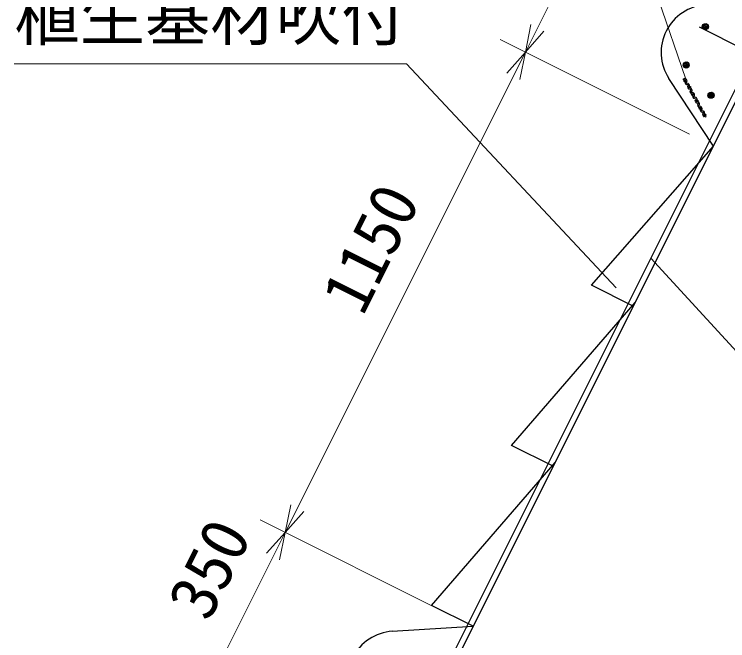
# Model space of a CAD drawing. Units: millimetres, scale not verified. Extents: x 400 to 16400, y 400 to 11650.
# Drawn here: x 13387 to 14914, y 2210 to 3552 of the extents above; entities that cross this region are included whole.
import ezdxf
from ezdxf.enums import TextEntityAlignment as Align

# ---------------------------------------------------------------- set-up
doc = ezdxf.new("R2010")
doc.units = ezdxf.units.MM
doc.header["$LTSCALE"] = 40
for name, color, linetype, lineweight in [('C-STR', 6, 'Continuous', 25), ('C-STR-DIM', 1, 'Continuous', 13), ('C-STR-HTXT', 1, 'Continuous', 13)]:
    doc.layers.add(name, color=color, linetype=linetype, lineweight=lineweight)
doc.styles.add('ＭＳ ゴシック', font='')
doc.styles.get('ＭＳ ゴシック').set_extended_font_data('MS Gothic')

msp = doc.modelspace()

# ---------------------------------------------------------------- linework, layer by layer
at = {"layer": 'C-STR', "color": 1}
msp.add_line((13540.02, 610.27), (15767.01, 5064.25), dxfattribs=at)
at = {"layer": 'C-STR', "color": 7}
for p, q in [((13541.86, 586.65), (15777.93, 5058.79)), ((14870.97, 3530.05), (14859.97, 3526.38)), ((14868.85, 3531.45), (14860.83, 3528.78)), ((14852.83, 3524.95), (15523.65, 3189.54)), ((14860, 3524.28), (14872.21, 3528.35)), ((14872.82, 3526.45), (14860.65, 3522.39)), ((14861.93, 3520.71), (14872.81, 3524.34)), ((14871.87, 3521.91), (14864.13, 3519.33)), ((14829.94, 3447.99), (14818.94, 3444.32)), ((14818.97, 3442.22), (14831.18, 3446.29)), ((14831.79, 3444.39), (14819.62, 3440.33)), ((14827.82, 3449.39), (14819.8, 3446.72)), ((14820.9, 3438.65), (14831.78, 3442.28)), ((14830.84, 3439.86), (14823.1, 3437.28)), ((14883.5, 3269.94), (14788.24, 3414.83)), ((14883.08, 3383.26), (14872.08, 3379.6)), ((14872.11, 3377.5), (14884.31, 3381.57)), ((14884.93, 3379.66), (14872.76, 3375.61)), ((14880.96, 3384.66), (14872.94, 3381.99)), ((14874.04, 3373.92), (14884.92, 3377.55)), ((14883.98, 3375.13), (14876.24, 3372.55)), ((14196.13, 2230.61), (14369.2, 2241.34))]:
    msp.add_line(p, q, dxfattribs=at)
at = {"layer": 'C-STR'}
for p, q in [((14818.55, 3413.43), (14820.85, 3414.31)), ((14818.55, 3413.43), (14819.07, 3412.49)), ((14824.06, 3410.43), (14820.45, 3411.41)), ((14824.46, 3413.34), (14820.85, 3414.31)), ((14823.25, 3406.29), (14824.37, 3409.86)), ((14826.87, 3410.38), (14825.84, 3412.25)), ((14825.92, 3405.06), (14827.04, 3408.63)), ((14823.43, 3404.54), (14824.45, 3402.67)), ((14829.44, 3400.61), (14825.83, 3401.58)), ((14829.85, 3403.51), (14826.23, 3404.49)), ((14828.64, 3396.46), (14829.76, 3400.04)), ((14828.81, 3394.72), (14829.83, 3392.85)), ((14834.83, 3390.78), (14831.21, 3391.76)), ((14832.25, 3400.56), (14831.22, 3402.43)), ((14831.3, 3395.24), (14832.42, 3398.81)), ((14835.23, 3393.69), (14831.61, 3394.67)), ((14837.63, 3390.74), (14836.61, 3392.61)), ((14834.02, 3386.64), (14835.14, 3390.22)), ((14834.19, 3384.9), (14835.22, 3383.03)), ((14840.21, 3380.96), (14836.6, 3381.94)), ((14836.69, 3385.42), (14837.81, 3388.99)), ((14840.61, 3383.87), (14837, 3384.85)), ((14839.4, 3376.82), (14840.52, 3380.4)), ((14843.02, 3380.92), (14841.99, 3382.79)), ((14842.07, 3375.59), (14843.19, 3379.17)), ((14839.57, 3375.08), (14840.6, 3373.21)), ((14845.47, 3371.07), (14841.98, 3372.12)), ((14846, 3374.05), (14842.38, 3375.03)), ((14844.78, 3367), (14845.76, 3370.51)), ((14844.96, 3365.25), (14845.98, 3363.38)), ((14850.98, 3361.32), (14847.36, 3362.3)), ((14848.4, 3371.09), (14847.37, 3372.96)), ((14847.45, 3365.77), (14848.57, 3369.35)), ((14851.38, 3364.23), (14847.76, 3365.21)), ((14850.17, 3357.18), (14851.29, 3360.75)), ((14853.78, 3361.27), (14852.76, 3363.14)), ((14850.34, 3355.43), (14851.37, 3353.56)), ((14856.36, 3351.5), (14852.74, 3352.48)), ((14852.83, 3355.95), (14853.95, 3359.53)), ((14856.76, 3354.41), (14853.15, 3355.39)), ((14855.55, 3347.36), (14856.67, 3350.93)), ((14855.72, 3345.61), (14856.75, 3343.74)), ((14856.71, 3351.45), (14856.69, 3351.42)), ((14856.71, 3351.45), (14856.69, 3351.42)), ((14856.69, 3351.42), (14856.92, 3351.43)), ((14856.92, 3351.43), (14856.69, 3351.42)), ((14856.69, 3351.39), (14856.92, 3351.43)), ((14856.92, 3351.43), (14856.69, 3351.39)), ((14856.69, 3351.35), (14856.92, 3351.43)), ((14856.92, 3351.43), (14856.69, 3351.35)), ((14856.69, 3351.42), (14856.92, 3351.43)), ((14856.92, 3351.43), (14856.69, 3351.42)), ((14856.69, 3351.39), (14856.92, 3351.43)), ((14856.92, 3351.43), (14856.69, 3351.39)), ((14856.69, 3351.35), (14856.92, 3351.43)), ((14856.92, 3351.43), (14856.69, 3351.35)), ((14856.69, 3351.42), (14856.69, 3351.39)), ((14856.69, 3351.42), (14856.69, 3351.39)), ((14856.69, 3351.39), (14856.69, 3351.35)), ((14856.69, 3351.39), (14856.69, 3351.35)), ((14856.69, 3351.35), (14856.7, 3351.32)), ((14856.69, 3351.35), (14856.7, 3351.32)), ((14856.7, 3351.32), (14856.92, 3351.43)), ((14856.92, 3351.43), (14856.7, 3351.32)), ((14856.7, 3351.32), (14856.92, 3351.43)), ((14856.92, 3351.43), (14856.7, 3351.32)), ((14856.7, 3351.32), (14856.71, 3351.3)), ((14856.7, 3351.32), (14856.71, 3351.3)), ((14856.73, 3351.47), (14856.71, 3351.45)), ((14856.73, 3351.47), (14856.71, 3351.45)), ((14856.71, 3351.45), (14856.92, 3351.43)), ((14856.92, 3351.43), (14856.71, 3351.45)), ((14856.71, 3351.45), (14856.92, 3351.43)), ((14856.92, 3351.43), (14856.71, 3351.45)), ((14856.71, 3351.3), (14856.92, 3351.43)), ((14856.92, 3351.43), (14856.71, 3351.3)), ((14856.71, 3351.3), (14856.92, 3351.43)), ((14856.92, 3351.43), (14856.71, 3351.3)), ((14856.71, 3351.3), (14856.74, 3351.27)), ((14856.71, 3351.3), (14856.74, 3351.27)), ((14856.76, 3351.49), (14856.73, 3351.47)), ((14856.76, 3351.49), (14856.73, 3351.47)), ((14856.73, 3351.47), (14856.92, 3351.43)), ((14856.92, 3351.43), (14856.73, 3351.47)), ((14856.73, 3351.47), (14856.92, 3351.43)), ((14856.92, 3351.43), (14856.73, 3351.47)), ((14856.74, 3351.27), (14856.92, 3351.43)), ((14856.92, 3351.43), (14856.74, 3351.27)), ((14856.74, 3351.27), (14856.92, 3351.43)), ((14856.92, 3351.43), (14856.74, 3351.27)), ((14856.74, 3351.27), (14856.77, 3351.26)), ((14856.74, 3351.27), (14856.77, 3351.26)), ((14856.79, 3351.5), (14856.76, 3351.49)), ((14856.79, 3351.5), (14856.76, 3351.49)), ((14856.76, 3351.49), (14856.92, 3351.43)), ((14856.92, 3351.43), (14856.76, 3351.49)), ((14856.76, 3351.49), (14856.92, 3351.43)), ((14856.92, 3351.43), (14856.76, 3351.49)), ((14856.77, 3351.26), (14856.92, 3351.43)), ((14856.92, 3351.43), (14856.77, 3351.26)), ((14856.77, 3351.26), (14856.92, 3351.43)), ((14856.92, 3351.43), (14856.77, 3351.26)), ((14856.77, 3351.26), (14856.8, 3351.25)), ((14856.77, 3351.26), (14856.8, 3351.25)), ((14856.82, 3351.5), (14856.79, 3351.5)), ((14856.79, 3351.5), (14856.92, 3351.43)), ((14856.92, 3351.43), (14856.79, 3351.5)), ((14856.82, 3351.5), (14856.79, 3351.5)), ((14856.79, 3351.5), (14856.92, 3351.43)), ((14856.92, 3351.43), (14856.79, 3351.5)), ((14856.8, 3351.25), (14856.92, 3351.43)), ((14856.92, 3351.43), (14856.8, 3351.25)), ((14856.8, 3351.25), (14856.92, 3351.43)), ((14856.92, 3351.43), (14856.8, 3351.25)), ((14856.8, 3351.25), (14856.83, 3351.25)), ((14856.8, 3351.25), (14856.83, 3351.25)), ((14856.85, 3351.49), (14856.82, 3351.5)), ((14856.82, 3351.5), (14856.92, 3351.43)), ((14856.92, 3351.43), (14856.82, 3351.5)), ((14856.85, 3351.49), (14856.82, 3351.5)), ((14856.82, 3351.5), (14856.92, 3351.43)), ((14856.92, 3351.43), (14856.82, 3351.5)), ((14856.83, 3351.25), (14856.92, 3351.43)), ((14856.92, 3351.43), (14856.83, 3351.25)), ((14856.83, 3351.25), (14856.92, 3351.43)), ((14856.92, 3351.43), (14856.83, 3351.25)), ((14856.83, 3351.25), (14856.86, 3351.26)), ((14856.83, 3351.25), (14856.86, 3351.26)), ((14856.88, 3351.48), (14856.85, 3351.49)), ((14856.85, 3351.49), (14856.92, 3351.43)), ((14856.92, 3351.43), (14856.85, 3351.49)), ((14856.88, 3351.48), (14856.85, 3351.49)), ((14856.85, 3351.49), (14856.92, 3351.43)), ((14856.92, 3351.43), (14856.85, 3351.49)), ((14856.86, 3351.26), (14856.92, 3351.43)), ((14856.92, 3351.43), (14856.86, 3351.26)), ((14856.86, 3351.26), (14856.92, 3351.43)), ((14856.92, 3351.43), (14856.86, 3351.26)), ((14856.86, 3351.26), (14856.89, 3351.28)), ((14856.86, 3351.26), (14856.89, 3351.28)), ((14856.91, 3351.46), (14856.88, 3351.48)), ((14856.88, 3351.48), (14856.92, 3351.43)), ((14856.92, 3351.43), (14856.88, 3351.48)), ((14856.91, 3351.46), (14856.88, 3351.48)), ((14856.88, 3351.48), (14856.92, 3351.43)), ((14856.92, 3351.43), (14856.88, 3351.48)), ((14856.89, 3351.28), (14856.92, 3351.43)), ((14856.92, 3351.43), (14856.89, 3351.28)), ((14856.89, 3351.28), (14856.92, 3351.43)), ((14856.92, 3351.43), (14856.89, 3351.28)), ((14856.89, 3351.28), (14856.91, 3351.3)), ((14856.89, 3351.28), (14856.91, 3351.3)), ((14856.92, 3351.43), (14856.91, 3351.46)), ((14856.92, 3351.43), (14856.91, 3351.46)), ((14856.91, 3351.3), (14856.92, 3351.43)), ((14856.92, 3351.43), (14856.91, 3351.3)), ((14856.91, 3351.3), (14856.92, 3351.43)), ((14856.92, 3351.43), (14856.91, 3351.3)), ((14856.91, 3351.3), (14856.93, 3351.33)), ((14856.91, 3351.3), (14856.93, 3351.33)), ((14856.93, 3351.33), (14856.92, 3351.43)), ((14856.92, 3351.43), (14856.93, 3351.33)), ((14856.93, 3351.37), (14856.92, 3351.43)), ((14856.92, 3351.43), (14856.93, 3351.37)), ((14856.93, 3351.4), (14856.92, 3351.43)), ((14856.93, 3351.33), (14856.92, 3351.43)), ((14856.92, 3351.43), (14856.93, 3351.33)), ((14856.93, 3351.37), (14856.92, 3351.43)), ((14856.92, 3351.43), (14856.93, 3351.37)), ((14856.93, 3351.4), (14856.92, 3351.43)), ((14856.93, 3351.37), (14856.93, 3351.4)), ((14856.93, 3351.37), (14856.93, 3351.4)), ((14856.93, 3351.33), (14856.93, 3351.37)), ((14856.93, 3351.33), (14856.93, 3351.37)), ((14859.16, 3351.45), (14858.14, 3353.32)), ((14858.22, 3346.13), (14859.34, 3349.7)), ((14862.14, 3344.58), (14858.53, 3345.56)), ((14861.74, 3341.68), (14858.13, 3342.66)), ((14860.93, 3337.54), (14862.05, 3341.11)), ((14860.93, 3337.54), (14862.05, 3341.11)), ((14861.11, 3335.79), (14862.16, 3333.94)), ((14867.58, 3331.73), (14863.51, 3332.83)), ((14867.58, 3331.73), (14863.51, 3332.83)), ((14864.55, 3341.63), (14863.52, 3343.5)), ((14863.6, 3336.31), (14864.72, 3339.88)), ((14868.45, 3334.51), (14863.91, 3335.74)), ((14867.58, 3331.73), (14868.45, 3334.51)), ((14622.59, 2971.73), (14883.5, 3269.94)), ((14712.04, 2927.01), (14622.59, 2971.73)), ((14451.18, 2628.9), (14715.93, 2934.79)), ((14540.62, 2584.18), (14451.18, 2628.9)), ((14279.76, 2286.07), (14544.51, 2591.96)), ((14369.2, 2241.34), (14279.76, 2286.07))]:
    msp.add_line(p, q, dxfattribs=at)
at = {"layer": 'C-STR', "color": 7}
for centre in [(14866.4, 3525.43), (14825.37, 3443.37), (14878.51, 3378.64)]:
    msp.add_circle(centre, 6.5, dxfattribs=at)
at = {"layer": 'C-STR'}
for centre, radius in [((14822.48, 3409.19), 1.64), ((14833.2, 3395.91), 1.64), ((14838.63, 3379.73), 1.64), ((14849.35, 3366.44), 1.64), ((14854.78, 3350.26), 1.64), ((14856.81, 3351.38), 0.125), ((14856.81, 3351.38), 0.125), ((14865.5, 3336.98), 1.64)]:
    msp.add_circle(centre, radius, dxfattribs=at)
at = {"layer": 'C-STR', "color": 7}
for centre in [(14873.73, 3470.48), (14202.91, 2128.84)]:
    msp.add_arc(centre, 102, 93.80869, 213.06111, dxfattribs=at)
at = {"layer": 'C-STR'}
for centre, radius, start, end in [((14821.03, 3413.57), 2.24, 208.72695, 254.85026), ((14823.94, 3409.99), 0.448, 342.60365, 74.85026), ((14823.88, 3411.17), 2.24, 28.72695, 74.85026), ((14824.9, 3409.3), 2.24, 342.60365, 28.72695), ((14825.39, 3405.62), 2.24, 162.60365, 208.72695), ((14826.41, 3403.75), 2.24, 208.72695, 254.85026), ((14826.35, 3404.93), 0.448, 162.60365, 254.85026), ((14830.77, 3395.8), 2.24, 162.60365, 208.72695), ((14829.33, 3400.17), 0.448, 342.60365, 74.85026), ((14831.8, 3393.93), 2.24, 208.72695, 254.85026), ((14829.26, 3401.35), 2.24, 28.72695, 74.85026), ((14831.73, 3395.1), 0.448, 162.60365, 254.85026), ((14830.28, 3399.48), 2.24, 342.60365, 28.72695), ((14834.64, 3391.53), 2.24, 28.72695, 74.85026), ((14836.16, 3385.97), 2.24, 162.60365, 208.72695), ((14834.71, 3390.35), 0.448, 342.60365, 74.85026), ((14837.18, 3384.1), 2.24, 208.72695, 254.85026), ((14837.11, 3385.28), 0.448, 162.60365, 254.85026), ((14835.67, 3389.66), 2.24, 342.60365, 28.72695), ((14841.54, 3376.15), 2.24, 162.60365, 208.72695), ((14840.09, 3380.53), 0.448, 342.60365, 74.85026), ((14840.03, 3381.71), 2.24, 28.72695, 74.85026), ((14841.05, 3379.84), 2.24, 342.60365, 28.72695), ((14842.56, 3374.28), 2.24, 208.72695, 254.85026), ((14842.5, 3375.46), 0.448, 162.60365, 254.85026), ((14846.92, 3366.33), 2.24, 162.60365, 208.72695), ((14847.95, 3364.46), 2.24, 208.72695, 254.85026), ((14845.41, 3371.89), 2.24, 28.72695, 74.85026), ((14847.88, 3365.64), 0.448, 162.60365, 254.85026), ((14846.43, 3370.02), 2.24, 342.60365, 28.72695), ((14850.86, 3360.89), 0.448, 342.60365, 74.85026), ((14850.79, 3362.07), 2.24, 28.72695, 74.85026), ((14851.82, 3360.2), 2.24, 342.60365, 28.72695), ((14852.31, 3356.51), 2.24, 162.60365, 208.72695), ((14853.33, 3354.64), 2.24, 208.72695, 254.85026), ((14853.26, 3355.82), 0.448, 162.60365, 254.85026), ((14857.69, 3346.69), 2.24, 162.60365, 208.72695), ((14856.24, 3351.07), 0.448, 342.60365, 74.85026), ((14856.18, 3352.24), 2.24, 28.72695, 74.85026), ((14858.65, 3346), 0.448, 162.60365, 254.85026), ((14857.2, 3350.37), 2.24, 342.60365, 28.72695), ((14858.71, 3344.82), 2.24, 208.72695, 254.85026), ((14863.07, 3336.87), 2.24, 162.60365, 208.72695), ((14861.63, 3341.24), 0.448, 342.60365, 74.85026), ((14861.56, 3342.42), 2.24, 28.72695, 74.85026), ((14864.79, 3335.64), 3.12, 213.02297, 243.91389), ((14864.03, 3336.17), 0.448, 162.60365, 254.85026), ((14862.58, 3340.55), 2.24, 342.60365, 28.72695)]:
    msp.add_arc(centre, radius, start, end, dxfattribs=at)
at = {"layer": 'C-STR-DIM'}
for p, q in [((14481.01, 3471.18), (14637.53, 3784.23)), ((14481.01, 3471.18), (14493.03, 3529.96)), ((14481.01, 3471.18), (14520.81, 3516.07)), ((14832.52, 3295.43), (14427.34, 3498.01)), ((13966.71, 2442.59), (14481.01, 3471.18)), ((13966.71, 2442.59), (14481.01, 3471.18)), ((13966.71, 2442.59), (14481.01, 3471.18)), ((14481.01, 3471.18), (14441.2, 3426.29)), ((14481.01, 3471.18), (14468.98, 3412.4)), ((13966.71, 2442.59), (13978.74, 2501.37)), ((13966.71, 2442.59), (14006.52, 2487.48)), ((14318.22, 2266.84), (13913.04, 2469.42)), ((13810.18, 2129.54), (13966.71, 2442.59)), ((13966.71, 2442.59), (13926.9, 2397.7)), ((13966.71, 2442.59), (13954.68, 2383.81))]:
    msp.add_line(p, q, dxfattribs=at)
at = {"layer": 'C-STR-HTXT'}
for p, q in [((14824.46, 3413.34), (14529.37, 4276.74)), ((14226.77, 3446.2), (13386.77, 3446.2)), ((14675.73, 2966.19), (14226.77, 3446.2)), ((14749.81, 3029.83), (15120.46, 2625.41))]:
    msp.add_line(p, q, dxfattribs=at)

# ---------------------------------------------------------------- texts
at = {"layer": 'C-STR-DIM', "color": 7, "style": 'ＭＳ ゴシック'}
for s, p in [('1150', (14160.34, 2889.77)), ('350', (13830.43, 2234.66))]:
    msp.add_text(s, height=102.6, rotation=63.435, dxfattribs=at).set_placement(p, align=Align.BOTTOM_LEFT)
at = {"layer": 'C-STR-HTXT', "color": 7, "style": 'ＭＳ ゴシック'}
msp.add_text('植生基材吹付', height=102.6, dxfattribs=at).set_placement((13386.77, 3466.2), align=Align.BOTTOM_LEFT)

doc.saveas('drawing.dxf')
